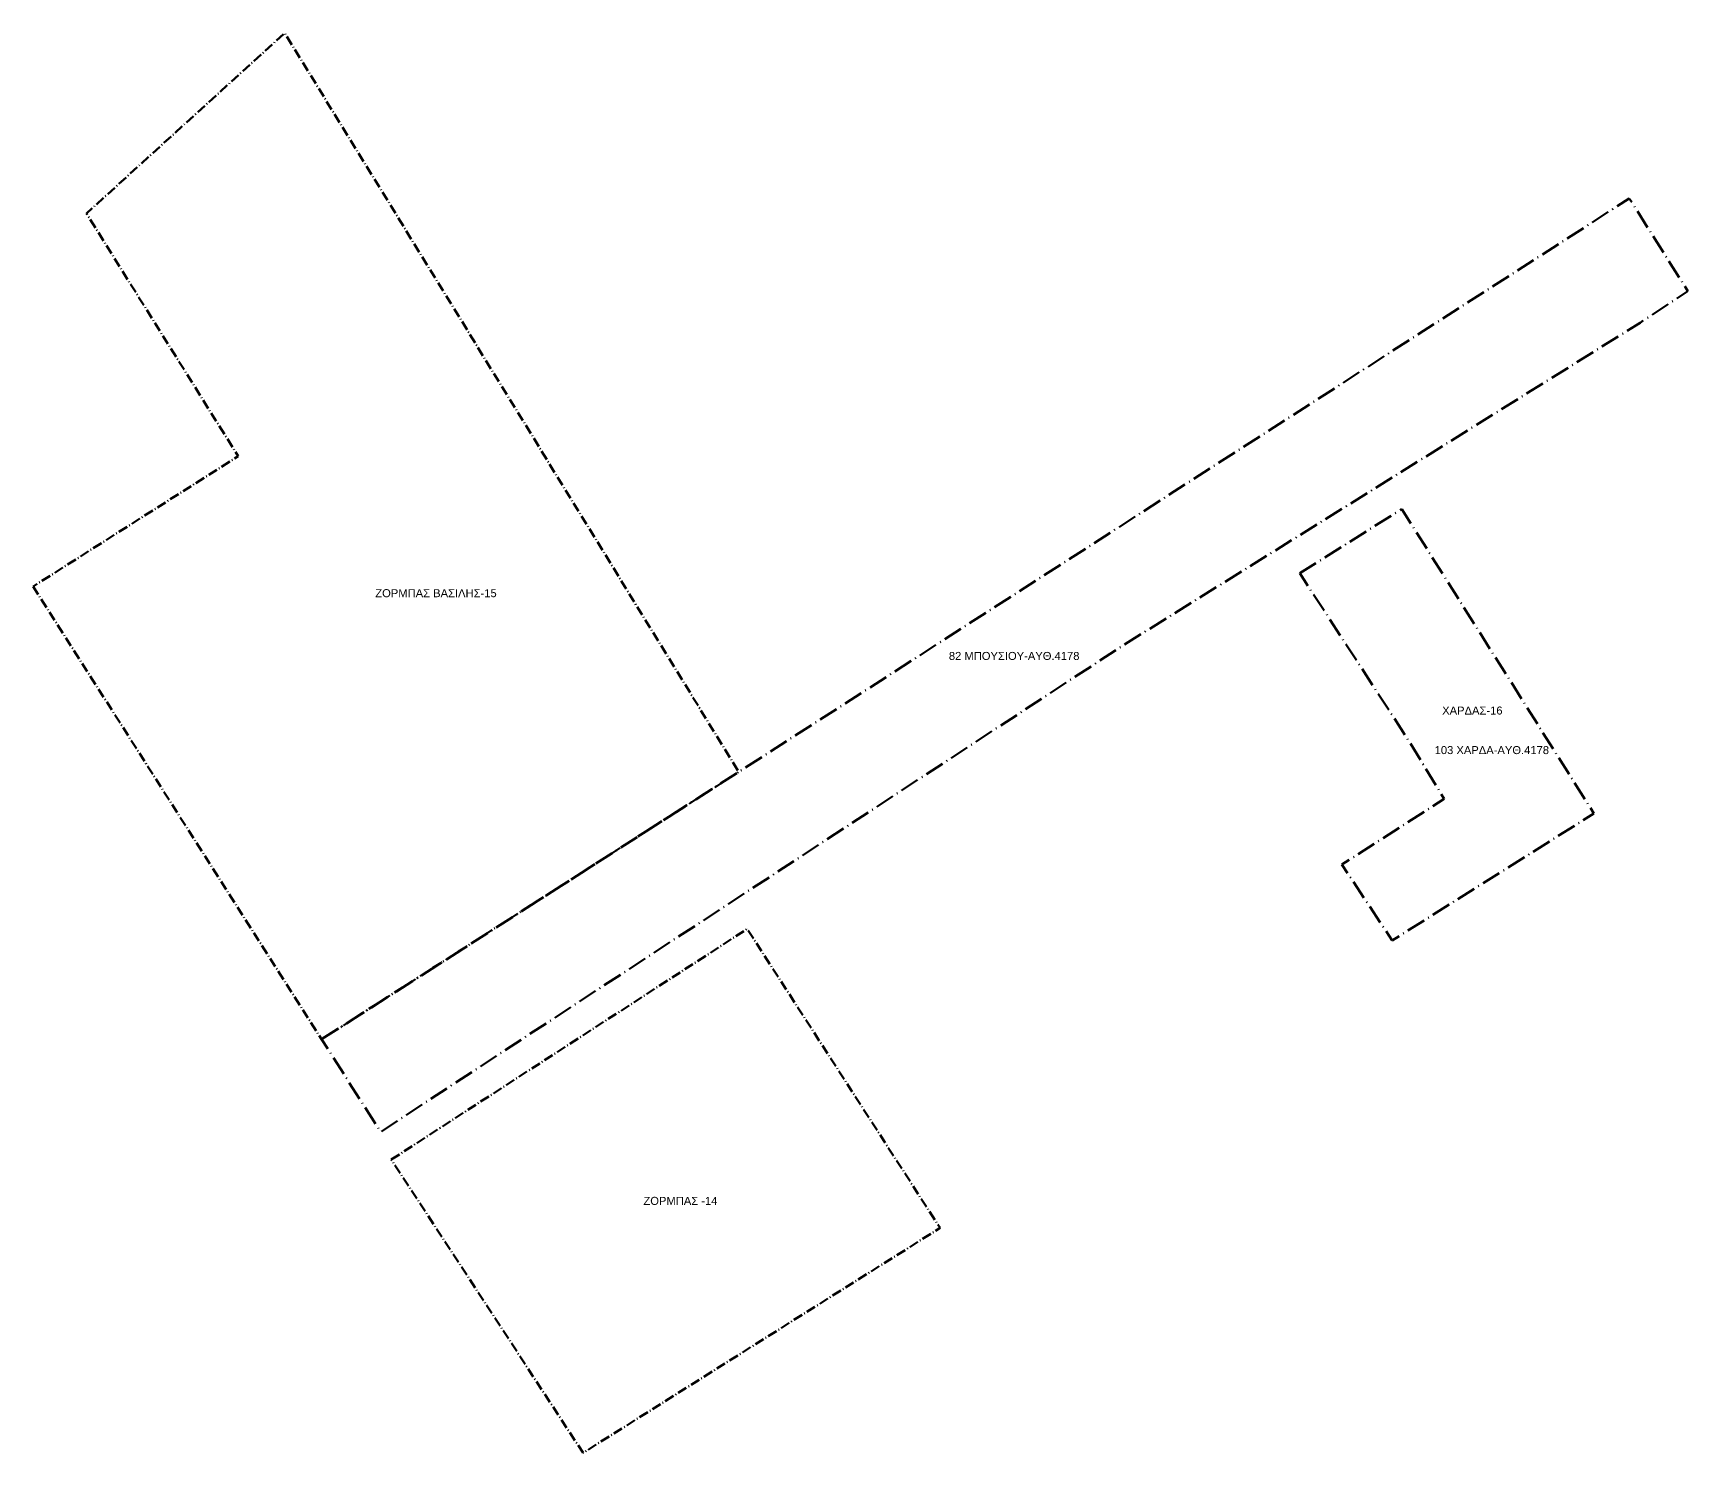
# Model space of a CAD drawing. Header units: metres. Extents: x 245125 to 394351, y 270578 to 4233311.
# Drawn here: x 262310.8 to 262517.5, y 4183535.9 to 4183713.2 of the extents above; entities that cross this region are included whole.
import ezdxf

# ---------------------------------------------------------------- set-up
doc = ezdxf.new("R2010")
doc.units = ezdxf.units.M
doc.linetypes.add('DASHDOT_LINE', pattern=[18, 12, -3, 0, -3])
for name, color, linetype in [('4178-(65-126-135-205)', 51, 'Continuous'), ('topo2014', 230, 'Continuous'), ('topo2015', 137, 'Continuous'), ('topo2016', 36, 'Continuous')]:
    doc.layers.add(name, color=color, linetype=linetype)
doc.styles.get("Standard").update_dxf_attribs({"font": 'arial.ttf'})

msp = doc.modelspace()

# ---------------------------------------------------------------- linework, layer by layer
at = {"layer": '4178-(65-126-135-205)', "color": 51, "linetype": 'DASHDOT_LINE', "lineweight": 80, "ltscale": 0.2, "flags": 128}
msp.add_lwpolyline([(262346.83, 4183587.53), (262382.66, 4183610.49), (262398.94, 4183620.93), (262510.2, 4183692.57), (262517.52, 4183680.99), (262511.56, 4183677.05), (262478.31, 4183656.29), (262446.89, 4183636.7), (262354.19, 4183575.97)], close=True, dxfattribs=at)
at = {"layer": 'topo2014', "color": 230, "linetype": 'DASHDOT_LINE', "lineweight": 60, "ltscale": 0.1, "flags": 128}
msp.add_lwpolyline([(262355.53, 4183572.51), (262399.99, 4183601.32), (262399.99, 4183601.32), (262399.99, 4183601.32), (262424.09, 4183563.97), (262424.09, 4183563.97), (262424.09, 4183563.97), (262424.09, 4183563.97), (262424.09, 4183563.97), (262379.49, 4183535.87), (262379.49, 4183535.87), (262379.49, 4183535.87), (262379.49, 4183535.87)], close=True, dxfattribs=at)
at = {"layer": 'topo2015', "color": 137, "linetype": 'DASHDOT_LINE', "lineweight": 70, "ltscale": 0.1, "flags": 128}
msp.add_lwpolyline([(262310.78, 4183644.1), (262310.78, 4183644.1), (262346.83, 4183587.53), (262398.94, 4183620.93), (262342.21, 4183713.22), (262342.21, 4183713.22), (262317.44, 4183690.69), (262317.44, 4183690.69), (262336.4, 4183660.37), (262310.78, 4183644.1)], dxfattribs=at)
at = {"layer": 'topo2016', "color": 36, "linetype": 'DASHDOT_LINE', "lineweight": 50, "ltscale": 0.2, "flags": 128}
msp.add_lwpolyline([(262469.02, 4183645.75), (262481.78, 4183653.76), (262505.78, 4183615.74), (262480.57, 4183599.87), (262474.29, 4183609.36), (262487.08, 4183617.55), (262482.8, 4183624.59)], close=True, dxfattribs=at)

# ---------------------------------------------------------------- texts
at = {"layer": '4178-(65-126-135-205)', "color": 51, "char_height": 1, "width": 21.0862, "attachment_point": 1}
for s, insert in [('82 MΠΟΥΣΙΟΥ-ΑΥΘ.4178', (262425.19, 4183635.92)), ('103 ΧΑΡΔΑ-AYΘ.4178', (262485.88, 4183624.16))]:
    msp.add_mtext(s, dxfattribs=dict(at, insert=insert))
at = {"layer": 'topo2014', "color": 230, "insert": (262387.03, 4183567.85), "char_height": 1, "width": 21.0862, "attachment_point": 1}
msp.add_mtext('ΖΟΡΜΠΑΣ -14', dxfattribs=at)
at = {"layer": 'topo2015', "color": 137, "insert": (262353.53, 4183643.76), "char_height": 1, "width": 21.0862, "attachment_point": 1}
msp.add_mtext('ΖΟΡΜΠΑΣ ΒΑΣΙΛΗΣ-15', dxfattribs=at)
at = {"layer": 'topo2016', "color": 36, "insert": (262486.82, 4183629.1), "char_height": 1, "width": 21.0862, "attachment_point": 1}
msp.add_mtext('ΧΑΡΔΑΣ-16', dxfattribs=at)

doc.saveas('drawing.dxf')
